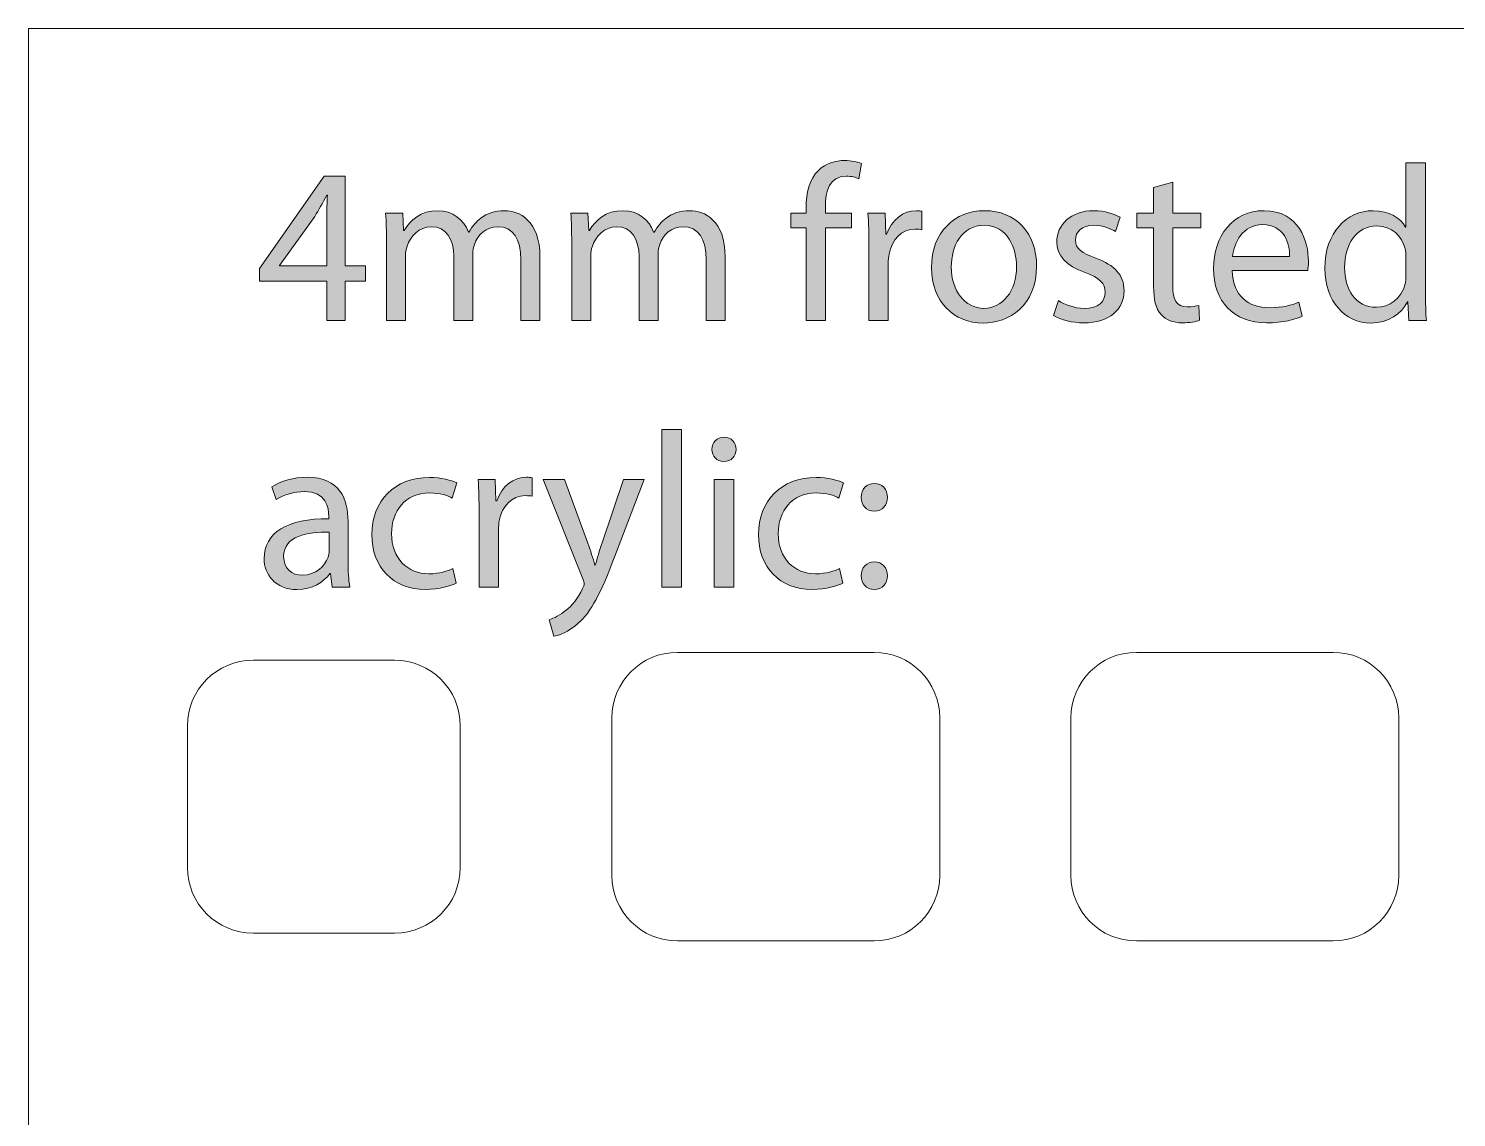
# Model space of a CAD drawing. Header units: inches. Extents: x -23 to 288, y -150 to 216.
# Drawn here: x -19.5 to 34.9, y 174 to 215.5 of the extents above; entities that cross this region are included whole.
import ezdxf

# ---------------------------------------------------------------- set-up
doc = ezdxf.new("R2010")
doc.units = ezdxf.units.IN
doc.header["$MEASUREMENT"] = 0

# ---------------------------------------------------------------- blocks, each defined once
blk = doc.blocks.new('block 684')
at = {"true_color": 0xffffff}
h = blk.add_hatch(color=7, dxfattribs=at)
h.dxf.hatch_style = 2
edge = h.paths.add_edge_path()
edge.add_spline(control_points=[(10.155, 204.414), (10.155, 204.414), (10.155, 207.945), (10.155, 207.945), (10.155, 207.945), (9.579, 207.945), (9.579, 207.945), (9.579, 207.945), (9.579, 208.512), (9.579, 208.512), (9.579, 208.512), (10.155, 208.512), (10.155, 208.512), (10.155, 208.512), (10.155, 208.707), (10.155, 208.707), (10.155, 209.282), (10.282, 209.808), (10.629, 210.138), (10.909, 210.409), (11.281, 210.519), (11.629, 210.519), (11.891, 210.519), (12.12, 210.46), (12.264, 210.4), (12.264, 210.4), (12.162, 209.824), (12.162, 209.824), (12.052, 209.875), (11.9, 209.918), (11.688, 209.918), (11.053, 209.918), (10.892, 209.359), (10.892, 208.732), (10.892, 208.732), (10.892, 208.512), (10.892, 208.512), (10.892, 208.512), (11.883, 208.512), (11.883, 208.512), (11.883, 208.512), (11.883, 207.945), (11.883, 207.945), (11.883, 207.945), (10.892, 207.945), (10.892, 207.945), (10.892, 207.945), (10.892, 204.414), (10.892, 204.414), (10.892, 204.414), (10.155, 204.414), (10.155, 204.414)], knot_values=[0, 0, 0, 0, 1, 1, 1, 2, 2, 2, 3, 3, 3, 4, 4, 4, 5, 5, 5, 6, 6, 6, 7, 7, 7, 8, 8, 8, 9, 9, 9, 10, 10, 10, 11, 11, 11, 12, 12, 12, 13, 13, 13, 14, 14, 14, 15, 15, 15, 16, 16, 16, 17, 17, 17, 17], degree=3, periodic=1)
h = blk.add_hatch(color=7, dxfattribs=at)
h.dxf.hatch_style = 2
edge = h.paths.add_edge_path()
edge.add_spline(control_points=[(33.769, 210.426), (33.769, 210.426), (33.769, 205.472), (33.769, 205.472), (33.769, 205.108), (33.777, 204.693), (33.803, 204.414), (33.803, 204.414), (33.134, 204.414), (33.134, 204.414), (33.134, 204.414), (33.1, 205.125), (33.1, 205.125), (33.1, 205.125), (33.083, 205.125), (33.083, 205.125), (32.854, 204.668), (32.355, 204.321), (31.686, 204.321), (30.695, 204.321), (29.933, 205.159), (29.933, 206.404), (29.925, 207.767), (30.771, 208.605), (31.77, 208.605), (32.397, 208.605), (32.82, 208.309), (33.007, 207.979), (33.007, 207.979), (33.024, 207.979), (33.024, 207.979), (33.024, 207.979), (33.024, 210.426), (33.024, 210.426), (33.024, 210.426), (33.769, 210.426), (33.769, 210.426)], knot_values=[0, 0, 0, 0, 1, 1, 1, 2, 2, 2, 3, 3, 3, 4, 4, 4, 5, 5, 5, 6, 6, 6, 7, 7, 7, 8, 8, 8, 9, 9, 9, 10, 10, 10, 11, 11, 11, 12, 12, 12, 12], degree=3, periodic=1)
edge = h.paths.add_edge_path()
edge.add_spline(control_points=[(33.024, 206.844), (33.024, 206.937), (33.015, 207.064), (32.99, 207.157), (32.88, 207.631), (32.473, 208.021), (31.914, 208.021), (31.144, 208.021), (30.687, 207.343), (30.687, 206.437), (30.687, 205.608), (31.093, 204.922), (31.897, 204.922), (32.397, 204.922), (32.854, 205.252), (32.99, 205.811), (33.015, 205.912), (33.024, 206.014), (33.024, 206.133), (33.024, 206.133), (33.024, 206.844), (33.024, 206.844)], knot_values=[0, 0, 0, 0, 1, 1, 1, 2, 2, 2, 3, 3, 3, 4, 4, 4, 5, 5, 5, 6, 6, 6, 7, 7, 7, 7], degree=3, periodic=1)
h = blk.add_hatch(color=7, dxfattribs=at)
h.dxf.hatch_style = 2
h.paths.add_polyline_path([(-8.115, 204.414), (-8.115, 205.912), (-10.673, 205.912), (-10.673, 206.404), (-8.217, 209.918), (-7.413, 209.918), (-7.413, 206.497), (-6.642, 206.497), (-6.642, 205.912), (-7.413, 205.912), (-7.413, 204.414)])
edge = h.paths.add_edge_path()
edge.add_spline(control_points=[(-8.115, 206.497), (-8.115, 206.497), (-8.115, 208.334), (-8.115, 208.334), (-8.115, 208.622), (-8.107, 208.91), (-8.09, 209.198), (-8.09, 209.198), (-8.115, 209.198), (-8.115, 209.198), (-8.285, 208.876), (-8.42, 208.639), (-8.573, 208.385), (-8.573, 208.385), (-9.919, 206.514), (-9.919, 206.514), (-9.919, 206.514), (-9.919, 206.497), (-9.919, 206.497), (-9.919, 206.497), (-8.115, 206.497), (-8.115, 206.497)], knot_values=[0, 0, 0, 0, 1, 1, 1, 2, 2, 2, 3, 3, 3, 4, 4, 4, 5, 5, 5, 6, 6, 6, 7, 7, 7, 7], degree=3, periodic=1)
h = blk.add_hatch(color=7, dxfattribs=at)
h.dxf.hatch_style = 2
edge = h.paths.add_edge_path()
edge.add_spline(control_points=[(24.134, 209.689), (24.134, 209.689), (24.134, 208.512), (24.134, 208.512), (24.134, 208.512), (25.201, 208.512), (25.201, 208.512), (25.201, 208.512), (25.201, 207.945), (25.201, 207.945), (25.201, 207.945), (24.134, 207.945), (24.134, 207.945), (24.134, 207.945), (24.134, 205.735), (24.134, 205.735), (24.134, 205.227), (24.278, 204.939), (24.692, 204.939), (24.887, 204.939), (25.031, 204.964), (25.124, 204.99), (25.124, 204.99), (25.158, 204.431), (25.158, 204.431), (25.014, 204.371), (24.786, 204.329), (24.498, 204.329), (24.15, 204.329), (23.871, 204.439), (23.693, 204.642), (23.482, 204.862), (23.405, 205.227), (23.405, 205.709), (23.405, 205.709), (23.405, 207.945), (23.405, 207.945), (23.405, 207.945), (22.77, 207.945), (22.77, 207.945), (22.77, 207.945), (22.77, 208.512), (22.77, 208.512), (22.77, 208.512), (23.405, 208.512), (23.405, 208.512), (23.405, 208.512), (23.405, 209.494), (23.405, 209.494), (23.405, 209.494), (24.134, 209.689), (24.134, 209.689)], knot_values=[0, 0, 0, 0, 1, 1, 1, 2, 2, 2, 3, 3, 3, 4, 4, 4, 5, 5, 5, 6, 6, 6, 7, 7, 7, 8, 8, 8, 9, 9, 9, 10, 10, 10, 11, 11, 11, 12, 12, 12, 13, 13, 13, 14, 14, 14, 15, 15, 15, 16, 16, 16, 17, 17, 17, 17], degree=3, periodic=1)
h = blk.add_hatch(color=7, dxfattribs=at)
h.dxf.hatch_style = 2
edge = h.paths.add_edge_path()
edge.add_spline(control_points=[(-5.838, 207.403), (-5.838, 207.826), (-5.847, 208.173), (-5.872, 208.512), (-5.872, 208.512), (-5.22, 208.512), (-5.22, 208.512), (-5.22, 208.512), (-5.186, 207.851), (-5.186, 207.851), (-5.186, 207.851), (-5.161, 207.851), (-5.161, 207.851), (-4.932, 208.241), (-4.551, 208.605), (-3.874, 208.605), (-3.315, 208.605), (-2.892, 208.266), (-2.714, 207.784), (-2.714, 207.784), (-2.697, 207.784), (-2.697, 207.784), (-2.57, 208.012), (-2.409, 208.19), (-2.24, 208.317), (-1.994, 208.503), (-1.723, 208.605), (-1.334, 208.605), (-0.792, 208.605), (0.013, 208.249), (0.013, 206.827), (0.013, 206.827), (0.013, 204.414), (0.013, 204.414), (0.013, 204.414), (-0.716, 204.414), (-0.716, 204.414), (-0.716, 204.414), (-0.716, 206.734), (-0.716, 206.734), (-0.716, 207.521), (-1.003, 207.995), (-1.605, 207.995), (-2.028, 207.995), (-2.358, 207.682), (-2.485, 207.318), (-2.519, 207.216), (-2.545, 207.081), (-2.545, 206.946), (-2.545, 206.946), (-2.545, 204.414), (-2.545, 204.414), (-2.545, 204.414), (-3.273, 204.414), (-3.273, 204.414), (-3.273, 204.414), (-3.273, 206.869), (-3.273, 206.869), (-3.273, 207.521), (-3.561, 207.995), (-4.128, 207.995), (-4.594, 207.995), (-4.932, 207.623), (-5.051, 207.25), (-5.093, 207.14), (-5.11, 207.013), (-5.11, 206.886), (-5.11, 206.886), (-5.11, 204.414), (-5.11, 204.414), (-5.11, 204.414), (-5.838, 204.414), (-5.838, 204.414), (-5.838, 204.414), (-5.838, 207.403), (-5.838, 207.403)], knot_values=[0, 0, 0, 0, 1, 1, 1, 2, 2, 2, 3, 3, 3, 4, 4, 4, 5, 5, 5, 6, 6, 6, 7, 7, 7, 8, 8, 8, 9, 9, 9, 10, 10, 10, 11, 11, 11, 12, 12, 12, 13, 13, 13, 14, 14, 14, 15, 15, 15, 16, 16, 16, 17, 17, 17, 18, 18, 18, 19, 19, 19, 20, 20, 20, 21, 21, 21, 22, 22, 22, 23, 23, 23, 24, 24, 24, 25, 25, 25, 25], degree=3, periodic=1)
h = blk.add_hatch(color=7, dxfattribs=at)
h.dxf.hatch_style = 2
edge = h.paths.add_edge_path()
edge.add_spline(control_points=[(1.223, 207.403), (1.223, 207.826), (1.214, 208.173), (1.189, 208.512), (1.189, 208.512), (1.841, 208.512), (1.841, 208.512), (1.841, 208.512), (1.875, 207.851), (1.875, 207.851), (1.875, 207.851), (1.9, 207.851), (1.9, 207.851), (2.129, 208.241), (2.51, 208.605), (3.187, 208.605), (3.746, 208.605), (4.17, 208.266), (4.347, 207.784), (4.347, 207.784), (4.364, 207.784), (4.364, 207.784), (4.491, 208.012), (4.652, 208.19), (4.822, 208.317), (5.067, 208.503), (5.338, 208.605), (5.728, 208.605), (6.27, 208.605), (7.074, 208.249), (7.074, 206.827), (7.074, 206.827), (7.074, 204.414), (7.074, 204.414), (7.074, 204.414), (6.346, 204.414), (6.346, 204.414), (6.346, 204.414), (6.346, 206.734), (6.346, 206.734), (6.346, 207.521), (6.058, 207.995), (5.457, 207.995), (5.033, 207.995), (4.703, 207.682), (4.576, 207.318), (4.542, 207.216), (4.517, 207.081), (4.517, 206.946), (4.517, 206.946), (4.517, 204.414), (4.517, 204.414), (4.517, 204.414), (3.789, 204.414), (3.789, 204.414), (3.789, 204.414), (3.789, 206.869), (3.789, 206.869), (3.789, 207.521), (3.501, 207.995), (2.933, 207.995), (2.468, 207.995), (2.129, 207.623), (2.01, 207.25), (1.968, 207.14), (1.951, 207.013), (1.951, 206.886), (1.951, 206.886), (1.951, 204.414), (1.951, 204.414), (1.951, 204.414), (1.223, 204.414), (1.223, 204.414), (1.223, 204.414), (1.223, 207.403), (1.223, 207.403)], knot_values=[0, 0, 0, 0, 1, 1, 1, 2, 2, 2, 3, 3, 3, 4, 4, 4, 5, 5, 5, 6, 6, 6, 7, 7, 7, 8, 8, 8, 9, 9, 9, 10, 10, 10, 11, 11, 11, 12, 12, 12, 13, 13, 13, 14, 14, 14, 15, 15, 15, 16, 16, 16, 17, 17, 17, 18, 18, 18, 19, 19, 19, 20, 20, 20, 21, 21, 21, 22, 22, 22, 23, 23, 23, 24, 24, 24, 25, 25, 25, 25], degree=3, periodic=1)
h = blk.add_hatch(color=7, dxfattribs=at)
h.dxf.hatch_style = 2
edge = h.paths.add_edge_path()
edge.add_spline(control_points=[(12.551, 207.233), (12.551, 207.716), (12.543, 208.131), (12.517, 208.512), (12.517, 208.512), (13.169, 208.512), (13.169, 208.512), (13.169, 208.512), (13.195, 207.708), (13.195, 207.708), (13.195, 207.708), (13.229, 207.708), (13.229, 207.708), (13.415, 208.258), (13.864, 208.605), (14.363, 208.605), (14.448, 208.605), (14.507, 208.597), (14.575, 208.58), (14.575, 208.58), (14.575, 207.877), (14.575, 207.877), (14.499, 207.894), (14.423, 207.902), (14.321, 207.902), (13.796, 207.902), (13.423, 207.504), (13.322, 206.946), (13.305, 206.844), (13.288, 206.725), (13.288, 206.598), (13.288, 206.598), (13.288, 204.414), (13.288, 204.414), (13.288, 204.414), (12.551, 204.414), (12.551, 204.414), (12.551, 204.414), (12.551, 207.233), (12.551, 207.233)], knot_values=[0, 0, 0, 0, 1, 1, 1, 2, 2, 2, 3, 3, 3, 4, 4, 4, 5, 5, 5, 6, 6, 6, 7, 7, 7, 8, 8, 8, 9, 9, 9, 10, 10, 10, 11, 11, 11, 12, 12, 12, 13, 13, 13, 13], degree=3, periodic=1)
h = blk.add_hatch(color=7, dxfattribs=at)
h.dxf.hatch_style = 2
edge = h.paths.add_edge_path()
edge.add_spline(control_points=[(18.944, 206.497), (18.944, 204.981), (17.894, 204.321), (16.903, 204.321), (15.794, 204.321), (14.939, 205.133), (14.939, 206.429), (14.939, 207.801), (15.836, 208.605), (16.971, 208.605), (18.148, 208.605), (18.944, 207.75), (18.944, 206.497)], knot_values=[0, 0, 0, 0, 1, 1, 1, 2, 2, 2, 3, 3, 3, 4, 4, 4, 4], degree=3, periodic=1)
edge = h.paths.add_edge_path()
edge.add_spline(control_points=[(15.692, 206.454), (15.692, 205.557), (16.209, 204.879), (16.937, 204.879), (17.648, 204.879), (18.182, 205.548), (18.182, 206.471), (18.182, 207.166), (17.835, 208.046), (16.954, 208.046), (16.073, 208.046), (15.692, 207.233), (15.692, 206.454)], knot_values=[0, 0, 0, 0, 1, 1, 1, 2, 2, 2, 3, 3, 3, 4, 4, 4, 4], degree=3, periodic=1)
h = blk.add_hatch(color=7, dxfattribs=at)
h.dxf.hatch_style = 2
edge = h.paths.add_edge_path()
edge.add_spline(control_points=[(19.782, 205.176), (20.002, 205.032), (20.391, 204.879), (20.764, 204.879), (21.306, 204.879), (21.56, 205.15), (21.56, 205.489), (21.56, 205.845), (21.348, 206.039), (20.798, 206.243), (20.061, 206.505), (19.714, 206.912), (19.714, 207.403), (19.714, 208.063), (20.247, 208.605), (21.128, 208.605), (21.543, 208.605), (21.907, 208.486), (22.136, 208.351), (22.136, 208.351), (21.949, 207.809), (21.949, 207.809), (21.789, 207.911), (21.492, 208.046), (21.111, 208.046), (20.671, 208.046), (20.425, 207.792), (20.425, 207.487), (20.425, 207.149), (20.671, 206.996), (21.204, 206.793), (21.915, 206.522), (22.28, 206.166), (22.28, 205.557), (22.28, 204.837), (21.721, 204.329), (20.747, 204.329), (20.298, 204.329), (19.883, 204.439), (19.595, 204.609), (19.595, 204.609), (19.782, 205.176), (19.782, 205.176)], knot_values=[0, 0, 0, 0, 1, 1, 1, 2, 2, 2, 3, 3, 3, 4, 4, 4, 5, 5, 5, 6, 6, 6, 7, 7, 7, 8, 8, 8, 9, 9, 9, 10, 10, 10, 11, 11, 11, 12, 12, 12, 13, 13, 13, 14, 14, 14, 14], degree=3, periodic=1)
h = blk.add_hatch(color=7, dxfattribs=at)
h.dxf.hatch_style = 2
edge = h.paths.add_edge_path()
edge.add_spline(control_points=[(26.403, 206.327), (26.419, 205.32), (27.063, 204.905), (27.808, 204.905), (28.342, 204.905), (28.663, 204.998), (28.943, 205.117), (28.943, 205.117), (29.07, 204.583), (29.07, 204.583), (28.807, 204.465), (28.358, 204.329), (27.706, 204.329), (26.445, 204.329), (25.691, 205.159), (25.691, 206.395), (25.691, 207.631), (26.419, 208.605), (27.613, 208.605), (28.951, 208.605), (29.307, 207.428), (29.307, 206.675), (29.307, 206.522), (29.29, 206.404), (29.281, 206.327), (29.281, 206.327), (26.403, 206.327), (26.403, 206.327)], knot_values=[0, 0, 0, 0, 1, 1, 1, 2, 2, 2, 3, 3, 3, 4, 4, 4, 5, 5, 5, 6, 6, 6, 7, 7, 7, 8, 8, 8, 9, 9, 9, 9], degree=3, periodic=1)
edge = h.paths.add_edge_path()
edge.add_spline(control_points=[(28.587, 206.861), (28.596, 207.335), (28.392, 208.072), (27.554, 208.072), (26.8, 208.072), (26.47, 207.377), (26.411, 206.861), (26.411, 206.861), (28.587, 206.861), (28.587, 206.861)], knot_values=[0, 0, 0, 0, 1, 1, 1, 2, 2, 2, 3, 3, 3, 3], degree=3, periodic=1)
h = blk.add_hatch(color=7, dxfattribs=at)
h.dxf.hatch_style = 2
h.paths.add_polyline_path([(4.66, 200.266), (5.405, 200.266), (5.405, 194.254), (4.66, 194.254)])
h = blk.add_hatch(color=7, dxfattribs=at)
h.dxf.hatch_style = 2
edge = h.paths.add_edge_path()
edge.add_spline(control_points=[(7.488, 199.504), (7.497, 199.25), (7.31, 199.046), (7.014, 199.046), (6.752, 199.046), (6.565, 199.25), (6.565, 199.504), (6.565, 199.766), (6.76, 199.969), (7.031, 199.969), (7.31, 199.969), (7.488, 199.766), (7.488, 199.504)], knot_values=[0, 0, 0, 0, 1, 1, 1, 2, 2, 2, 3, 3, 3, 4, 4, 4, 4], degree=3, periodic=1)
h.paths.add_polyline_path([(6.658, 194.254), (6.658, 198.352), (7.404, 198.352), (7.404, 194.254)])
h = blk.add_hatch(color=7, dxfattribs=at)
h.dxf.hatch_style = 2
edge = h.paths.add_edge_path()
edge.add_spline(control_points=[(-7.912, 194.254), (-7.912, 194.254), (-7.972, 194.77), (-7.972, 194.77), (-7.972, 194.77), (-7.997, 194.77), (-7.997, 194.77), (-8.226, 194.449), (-8.666, 194.161), (-9.25, 194.161), (-10.08, 194.161), (-10.503, 194.745), (-10.503, 195.338), (-10.503, 196.328), (-9.623, 196.87), (-8.039, 196.862), (-8.039, 196.862), (-8.039, 196.946), (-8.039, 196.946), (-8.039, 197.285), (-8.132, 197.895), (-8.971, 197.895), (-9.352, 197.895), (-9.75, 197.776), (-10.038, 197.59), (-10.038, 197.59), (-10.207, 198.081), (-10.207, 198.081), (-9.868, 198.301), (-9.377, 198.445), (-8.861, 198.445), (-7.607, 198.445), (-7.303, 197.59), (-7.303, 196.769), (-7.303, 196.769), (-7.303, 195.236), (-7.303, 195.236), (-7.303, 194.88), (-7.286, 194.533), (-7.235, 194.254), (-7.235, 194.254), (-7.912, 194.254), (-7.912, 194.254)], knot_values=[0, 0, 0, 0, 1, 1, 1, 2, 2, 2, 3, 3, 3, 4, 4, 4, 5, 5, 5, 6, 6, 6, 7, 7, 7, 8, 8, 8, 9, 9, 9, 10, 10, 10, 11, 11, 11, 12, 12, 12, 13, 13, 13, 14, 14, 14, 14], degree=3, periodic=1)
edge = h.paths.add_edge_path()
edge.add_spline(control_points=[(-8.022, 196.345), (-8.835, 196.362), (-9.758, 196.218), (-9.758, 195.422), (-9.758, 194.94), (-9.436, 194.711), (-9.055, 194.711), (-8.522, 194.711), (-8.183, 195.05), (-8.065, 195.397), (-8.039, 195.473), (-8.022, 195.558), (-8.022, 195.634), (-8.022, 195.634), (-8.022, 196.345), (-8.022, 196.345)], knot_values=[0, 0, 0, 0, 1, 1, 1, 2, 2, 2, 3, 3, 3, 4, 4, 4, 5, 5, 5, 5], degree=3, periodic=1)
h = blk.add_hatch(color=7, dxfattribs=at)
h.dxf.hatch_style = 2
edge = h.paths.add_edge_path()
edge.add_spline(control_points=[(-3.179, 194.406), (-3.374, 194.305), (-3.806, 194.169), (-4.356, 194.169), (-5.593, 194.169), (-6.397, 195.007), (-6.397, 196.261), (-6.397, 197.522), (-5.533, 198.437), (-4.195, 198.437), (-3.755, 198.437), (-3.366, 198.327), (-3.162, 198.225), (-3.162, 198.225), (-3.332, 197.649), (-3.332, 197.649), (-3.51, 197.751), (-3.789, 197.844), (-4.195, 197.844), (-5.135, 197.844), (-5.643, 197.15), (-5.643, 196.294), (-5.643, 195.346), (-5.034, 194.762), (-4.221, 194.762), (-3.798, 194.762), (-3.518, 194.872), (-3.306, 194.965), (-3.306, 194.965), (-3.179, 194.406), (-3.179, 194.406)], knot_values=[0, 0, 0, 0, 1, 1, 1, 2, 2, 2, 3, 3, 3, 4, 4, 4, 5, 5, 5, 6, 6, 6, 7, 7, 7, 8, 8, 8, 9, 9, 9, 10, 10, 10, 10], degree=3, periodic=1)
h = blk.add_hatch(color=7, dxfattribs=at)
h.dxf.hatch_style = 2
edge = h.paths.add_edge_path()
edge.add_spline(control_points=[(-2.308, 197.073), (-2.308, 197.556), (-2.316, 197.971), (-2.341, 198.352), (-2.341, 198.352), (-1.689, 198.352), (-1.689, 198.352), (-1.689, 198.352), (-1.664, 197.548), (-1.664, 197.548), (-1.664, 197.548), (-1.63, 197.548), (-1.63, 197.548), (-1.444, 198.098), (-0.995, 198.445), (-0.496, 198.445), (-0.411, 198.445), (-0.352, 198.437), (-0.284, 198.42), (-0.284, 198.42), (-0.284, 197.717), (-0.284, 197.717), (-0.36, 197.734), (-0.436, 197.742), (-0.538, 197.742), (-1.063, 197.742), (-1.436, 197.344), (-1.537, 196.786), (-1.554, 196.684), (-1.571, 196.565), (-1.571, 196.438), (-1.571, 196.438), (-1.571, 194.254), (-1.571, 194.254), (-1.571, 194.254), (-2.308, 194.254), (-2.308, 194.254), (-2.308, 194.254), (-2.308, 197.073), (-2.308, 197.073)], knot_values=[0, 0, 0, 0, 1, 1, 1, 2, 2, 2, 3, 3, 3, 4, 4, 4, 5, 5, 5, 6, 6, 6, 7, 7, 7, 8, 8, 8, 9, 9, 9, 10, 10, 10, 11, 11, 11, 12, 12, 12, 13, 13, 13, 13], degree=3, periodic=1)
h = blk.add_hatch(color=7, dxfattribs=at)
h.dxf.hatch_style = 2
edge = h.paths.add_edge_path()
edge.add_spline(control_points=[(0.943, 198.352), (0.943, 198.352), (1.841, 195.93), (1.841, 195.93), (1.934, 195.659), (2.036, 195.338), (2.104, 195.092), (2.104, 195.092), (2.12, 195.092), (2.12, 195.092), (2.197, 195.338), (2.281, 195.651), (2.383, 195.947), (2.383, 195.947), (3.196, 198.352), (3.196, 198.352), (3.196, 198.352), (3.983, 198.352), (3.983, 198.352), (3.983, 198.352), (2.866, 195.431), (2.866, 195.431), (2.332, 194.025), (1.968, 193.305), (1.46, 192.865), (1.096, 192.543), (0.732, 192.416), (0.546, 192.382), (0.546, 192.382), (0.359, 193.009), (0.359, 193.009), (0.546, 193.068), (0.791, 193.187), (1.011, 193.373), (1.214, 193.534), (1.468, 193.822), (1.638, 194.203), (1.672, 194.279), (1.697, 194.339), (1.697, 194.381), (1.697, 194.423), (1.68, 194.482), (1.646, 194.576), (1.646, 194.576), (0.131, 198.352), (0.131, 198.352), (0.131, 198.352), (0.943, 198.352), (0.943, 198.352)], knot_values=[0, 0, 0, 0, 1, 1, 1, 2, 2, 2, 3, 3, 3, 4, 4, 4, 5, 5, 5, 6, 6, 6, 7, 7, 7, 8, 8, 8, 9, 9, 9, 10, 10, 10, 11, 11, 11, 12, 12, 12, 13, 13, 13, 14, 14, 14, 15, 15, 15, 16, 16, 16, 16], degree=3, periodic=1)
h = blk.add_hatch(color=7, dxfattribs=at)
h.dxf.hatch_style = 2
edge = h.paths.add_edge_path()
edge.add_spline(control_points=[(11.561, 194.406), (11.366, 194.305), (10.934, 194.169), (10.384, 194.169), (9.148, 194.169), (8.343, 195.007), (8.343, 196.261), (8.343, 197.522), (9.207, 198.437), (10.545, 198.437), (10.985, 198.437), (11.375, 198.327), (11.578, 198.225), (11.578, 198.225), (11.408, 197.649), (11.408, 197.649), (11.231, 197.751), (10.951, 197.844), (10.545, 197.844), (9.605, 197.844), (9.097, 197.15), (9.097, 196.294), (9.097, 195.346), (9.707, 194.762), (10.519, 194.762), (10.943, 194.762), (11.222, 194.872), (11.434, 194.965), (11.434, 194.965), (11.561, 194.406), (11.561, 194.406)], knot_values=[0, 0, 0, 0, 1, 1, 1, 2, 2, 2, 3, 3, 3, 4, 4, 4, 5, 5, 5, 6, 6, 6, 7, 7, 7, 8, 8, 8, 9, 9, 9, 10, 10, 10, 10], degree=3, periodic=1)
h = blk.add_hatch(color=7, dxfattribs=at)
h.dxf.hatch_style = 2
edge = h.paths.add_edge_path()
edge.add_spline(control_points=[(12.255, 197.675), (12.255, 197.988), (12.467, 198.208), (12.763, 198.208), (13.059, 198.208), (13.254, 197.988), (13.263, 197.675), (13.263, 197.378), (13.068, 197.15), (12.754, 197.15), (12.458, 197.15), (12.255, 197.378), (12.255, 197.675)], knot_values=[0, 0, 0, 0, 1, 1, 1, 2, 2, 2, 3, 3, 3, 4, 4, 4, 4], degree=3, periodic=1)
edge = h.paths.add_edge_path()
edge.add_spline(control_points=[(12.255, 194.686), (12.255, 194.999), (12.467, 195.219), (12.763, 195.219), (13.059, 195.219), (13.254, 194.999), (13.263, 194.686), (13.263, 194.389), (13.068, 194.161), (12.754, 194.161), (12.458, 194.161), (12.255, 194.389), (12.255, 194.686)], knot_values=[0, 0, 0, 0, 1, 1, 1, 2, 2, 2, 3, 3, 3, 4, 4, 4, 4], degree=3, periodic=1)
at = {"lineweight": 0}
for points in [[(-8.115, 204.414), (-8.115, 205.912), (-10.673, 205.912), (-10.673, 206.404), (-8.217, 209.918), (-7.413, 209.918), (-7.413, 206.497), (-6.642, 206.497), (-6.642, 205.912), (-7.413, 205.912), (-7.413, 204.414), (-8.115, 204.414)], [(4.66, 200.266), (5.405, 200.266), (5.405, 194.254), (4.66, 194.254), (4.66, 200.266)], [(6.658, 194.254), (6.658, 198.352), (7.404, 198.352), (7.404, 194.254), (6.658, 194.254)]]:
    blk.add_lwpolyline(points, dxfattribs=at)
for points, knots in [([(10.155, 204.414), (10.155, 204.414), (10.155, 207.945), (10.155, 207.945), (10.155, 207.945), (9.579, 207.945), (9.579, 207.945), (9.579, 207.945), (9.579, 208.512), (9.579, 208.512), (9.579, 208.512), (10.155, 208.512), (10.155, 208.512), (10.155, 208.512), (10.155, 208.707), (10.155, 208.707), (10.155, 209.282), (10.282, 209.808), (10.629, 210.138), (10.909, 210.409), (11.281, 210.519), (11.629, 210.519), (11.891, 210.519), (12.12, 210.46), (12.264, 210.4), (12.264, 210.4), (12.162, 209.824), (12.162, 209.824), (12.052, 209.875), (11.9, 209.918), (11.688, 209.918), (11.053, 209.918), (10.892, 209.359), (10.892, 208.732), (10.892, 208.732), (10.892, 208.512), (10.892, 208.512), (10.892, 208.512), (11.883, 208.512), (11.883, 208.512), (11.883, 208.512), (11.883, 207.945), (11.883, 207.945), (11.883, 207.945), (10.892, 207.945), (10.892, 207.945), (10.892, 207.945), (10.892, 204.414), (10.892, 204.414), (10.892, 204.414), (10.155, 204.414), (10.155, 204.414)], [0, 0, 0, 0, 1, 1, 1, 2, 2, 2, 3, 3, 3, 4, 4, 4, 5, 5, 5, 6, 6, 6, 7, 7, 7, 8, 8, 8, 9, 9, 9, 10, 10, 10, 11, 11, 11, 12, 12, 12, 13, 13, 13, 14, 14, 14, 15, 15, 15, 16, 16, 16, 17, 17, 17, 17]), ([(33.769, 210.426), (33.769, 210.426), (33.769, 205.472), (33.769, 205.472), (33.769, 205.108), (33.777, 204.693), (33.803, 204.414), (33.803, 204.414), (33.134, 204.414), (33.134, 204.414), (33.134, 204.414), (33.1, 205.125), (33.1, 205.125), (33.1, 205.125), (33.083, 205.125), (33.083, 205.125), (32.854, 204.668), (32.355, 204.321), (31.686, 204.321), (30.695, 204.321), (29.933, 205.159), (29.933, 206.404), (29.925, 207.767), (30.771, 208.605), (31.77, 208.605), (32.397, 208.605), (32.82, 208.309), (33.007, 207.979), (33.007, 207.979), (33.024, 207.979), (33.024, 207.979), (33.024, 207.979), (33.024, 210.426), (33.024, 210.426), (33.024, 210.426), (33.769, 210.426), (33.769, 210.426)], [0, 0, 0, 0, 1, 1, 1, 2, 2, 2, 3, 3, 3, 4, 4, 4, 5, 5, 5, 6, 6, 6, 7, 7, 7, 8, 8, 8, 9, 9, 9, 10, 10, 10, 11, 11, 11, 12, 12, 12, 12]), ([(24.134, 209.689), (24.134, 209.689), (24.134, 208.512), (24.134, 208.512), (24.134, 208.512), (25.201, 208.512), (25.201, 208.512), (25.201, 208.512), (25.201, 207.945), (25.201, 207.945), (25.201, 207.945), (24.134, 207.945), (24.134, 207.945), (24.134, 207.945), (24.134, 205.735), (24.134, 205.735), (24.134, 205.227), (24.278, 204.939), (24.692, 204.939), (24.887, 204.939), (25.031, 204.964), (25.124, 204.99), (25.124, 204.99), (25.158, 204.431), (25.158, 204.431), (25.014, 204.371), (24.786, 204.329), (24.498, 204.329), (24.15, 204.329), (23.871, 204.439), (23.693, 204.642), (23.482, 204.862), (23.405, 205.227), (23.405, 205.709), (23.405, 205.709), (23.405, 207.945), (23.405, 207.945), (23.405, 207.945), (22.77, 207.945), (22.77, 207.945), (22.77, 207.945), (22.77, 208.512), (22.77, 208.512), (22.77, 208.512), (23.405, 208.512), (23.405, 208.512), (23.405, 208.512), (23.405, 209.494), (23.405, 209.494), (23.405, 209.494), (24.134, 209.689), (24.134, 209.689)], [0, 0, 0, 0, 1, 1, 1, 2, 2, 2, 3, 3, 3, 4, 4, 4, 5, 5, 5, 6, 6, 6, 7, 7, 7, 8, 8, 8, 9, 9, 9, 10, 10, 10, 11, 11, 11, 12, 12, 12, 13, 13, 13, 14, 14, 14, 15, 15, 15, 16, 16, 16, 17, 17, 17, 17]), ([(-8.115, 206.497), (-8.115, 206.497), (-8.115, 208.334), (-8.115, 208.334), (-8.115, 208.622), (-8.107, 208.91), (-8.09, 209.198), (-8.09, 209.198), (-8.115, 209.198), (-8.115, 209.198), (-8.285, 208.876), (-8.42, 208.639), (-8.573, 208.385), (-8.573, 208.385), (-9.919, 206.514), (-9.919, 206.514), (-9.919, 206.514), (-9.919, 206.497), (-9.919, 206.497), (-9.919, 206.497), (-8.115, 206.497), (-8.115, 206.497)], [0, 0, 0, 0, 1, 1, 1, 2, 2, 2, 3, 3, 3, 4, 4, 4, 5, 5, 5, 6, 6, 6, 7, 7, 7, 7]), ([(-5.838, 207.403), (-5.838, 207.826), (-5.847, 208.173), (-5.872, 208.512), (-5.872, 208.512), (-5.22, 208.512), (-5.22, 208.512), (-5.22, 208.512), (-5.186, 207.851), (-5.186, 207.851), (-5.186, 207.851), (-5.161, 207.851), (-5.161, 207.851), (-4.932, 208.241), (-4.551, 208.605), (-3.874, 208.605), (-3.315, 208.605), (-2.892, 208.266), (-2.714, 207.784), (-2.714, 207.784), (-2.697, 207.784), (-2.697, 207.784), (-2.57, 208.012), (-2.409, 208.19), (-2.24, 208.317), (-1.994, 208.503), (-1.723, 208.605), (-1.334, 208.605), (-0.792, 208.605), (0.013, 208.249), (0.013, 206.827), (0.013, 206.827), (0.013, 204.414), (0.013, 204.414), (0.013, 204.414), (-0.716, 204.414), (-0.716, 204.414), (-0.716, 204.414), (-0.716, 206.734), (-0.716, 206.734), (-0.716, 207.521), (-1.003, 207.995), (-1.605, 207.995), (-2.028, 207.995), (-2.358, 207.682), (-2.485, 207.318), (-2.519, 207.216), (-2.545, 207.081), (-2.545, 206.946), (-2.545, 206.946), (-2.545, 204.414), (-2.545, 204.414), (-2.545, 204.414), (-3.273, 204.414), (-3.273, 204.414), (-3.273, 204.414), (-3.273, 206.869), (-3.273, 206.869), (-3.273, 207.521), (-3.561, 207.995), (-4.128, 207.995), (-4.594, 207.995), (-4.932, 207.623), (-5.051, 207.25), (-5.093, 207.14), (-5.11, 207.013), (-5.11, 206.886), (-5.11, 206.886), (-5.11, 204.414), (-5.11, 204.414), (-5.11, 204.414), (-5.838, 204.414), (-5.838, 204.414), (-5.838, 204.414), (-5.838, 207.403), (-5.838, 207.403)], [0, 0, 0, 0, 1, 1, 1, 2, 2, 2, 3, 3, 3, 4, 4, 4, 5, 5, 5, 6, 6, 6, 7, 7, 7, 8, 8, 8, 9, 9, 9, 10, 10, 10, 11, 11, 11, 12, 12, 12, 13, 13, 13, 14, 14, 14, 15, 15, 15, 16, 16, 16, 17, 17, 17, 18, 18, 18, 19, 19, 19, 20, 20, 20, 21, 21, 21, 22, 22, 22, 23, 23, 23, 24, 24, 24, 25, 25, 25, 25]), ([(1.223, 207.403), (1.223, 207.826), (1.214, 208.173), (1.189, 208.512), (1.189, 208.512), (1.841, 208.512), (1.841, 208.512), (1.841, 208.512), (1.875, 207.851), (1.875, 207.851), (1.875, 207.851), (1.9, 207.851), (1.9, 207.851), (2.129, 208.241), (2.51, 208.605), (3.187, 208.605), (3.746, 208.605), (4.17, 208.266), (4.347, 207.784), (4.347, 207.784), (4.364, 207.784), (4.364, 207.784), (4.491, 208.012), (4.652, 208.19), (4.822, 208.317), (5.067, 208.503), (5.338, 208.605), (5.728, 208.605), (6.27, 208.605), (7.074, 208.249), (7.074, 206.827), (7.074, 206.827), (7.074, 204.414), (7.074, 204.414), (7.074, 204.414), (6.346, 204.414), (6.346, 204.414), (6.346, 204.414), (6.346, 206.734), (6.346, 206.734), (6.346, 207.521), (6.058, 207.995), (5.457, 207.995), (5.033, 207.995), (4.703, 207.682), (4.576, 207.318), (4.542, 207.216), (4.517, 207.081), (4.517, 206.946), (4.517, 206.946), (4.517, 204.414), (4.517, 204.414), (4.517, 204.414), (3.789, 204.414), (3.789, 204.414), (3.789, 204.414), (3.789, 206.869), (3.789, 206.869), (3.789, 207.521), (3.501, 207.995), (2.933, 207.995), (2.468, 207.995), (2.129, 207.623), (2.01, 207.25), (1.968, 207.14), (1.951, 207.013), (1.951, 206.886), (1.951, 206.886), (1.951, 204.414), (1.951, 204.414), (1.951, 204.414), (1.223, 204.414), (1.223, 204.414), (1.223, 204.414), (1.223, 207.403), (1.223, 207.403)], [0, 0, 0, 0, 1, 1, 1, 2, 2, 2, 3, 3, 3, 4, 4, 4, 5, 5, 5, 6, 6, 6, 7, 7, 7, 8, 8, 8, 9, 9, 9, 10, 10, 10, 11, 11, 11, 12, 12, 12, 13, 13, 13, 14, 14, 14, 15, 15, 15, 16, 16, 16, 17, 17, 17, 18, 18, 18, 19, 19, 19, 20, 20, 20, 21, 21, 21, 22, 22, 22, 23, 23, 23, 24, 24, 24, 25, 25, 25, 25]), ([(12.551, 207.233), (12.551, 207.716), (12.543, 208.131), (12.517, 208.512), (12.517, 208.512), (13.169, 208.512), (13.169, 208.512), (13.169, 208.512), (13.195, 207.708), (13.195, 207.708), (13.195, 207.708), (13.229, 207.708), (13.229, 207.708), (13.415, 208.258), (13.864, 208.605), (14.363, 208.605), (14.448, 208.605), (14.507, 208.597), (14.575, 208.58), (14.575, 208.58), (14.575, 207.877), (14.575, 207.877), (14.499, 207.894), (14.423, 207.902), (14.321, 207.902), (13.796, 207.902), (13.423, 207.504), (13.322, 206.946), (13.305, 206.844), (13.288, 206.725), (13.288, 206.598), (13.288, 206.598), (13.288, 204.414), (13.288, 204.414), (13.288, 204.414), (12.551, 204.414), (12.551, 204.414), (12.551, 204.414), (12.551, 207.233), (12.551, 207.233)], [0, 0, 0, 0, 1, 1, 1, 2, 2, 2, 3, 3, 3, 4, 4, 4, 5, 5, 5, 6, 6, 6, 7, 7, 7, 8, 8, 8, 9, 9, 9, 10, 10, 10, 11, 11, 11, 12, 12, 12, 13, 13, 13, 13]), ([(18.944, 206.497), (18.944, 204.981), (17.894, 204.321), (16.903, 204.321), (15.794, 204.321), (14.939, 205.133), (14.939, 206.429), (14.939, 207.801), (15.836, 208.605), (16.971, 208.605), (18.148, 208.605), (18.944, 207.75), (18.944, 206.497)], [0, 0, 0, 0, 1, 1, 1, 2, 2, 2, 3, 3, 3, 4, 4, 4, 4]), ([(19.782, 205.176), (20.002, 205.032), (20.391, 204.879), (20.764, 204.879), (21.306, 204.879), (21.56, 205.15), (21.56, 205.489), (21.56, 205.845), (21.348, 206.039), (20.798, 206.243), (20.061, 206.505), (19.714, 206.912), (19.714, 207.403), (19.714, 208.063), (20.247, 208.605), (21.128, 208.605), (21.543, 208.605), (21.907, 208.486), (22.136, 208.351), (22.136, 208.351), (21.949, 207.809), (21.949, 207.809), (21.789, 207.911), (21.492, 208.046), (21.111, 208.046), (20.671, 208.046), (20.425, 207.792), (20.425, 207.487), (20.425, 207.149), (20.671, 206.996), (21.204, 206.793), (21.915, 206.522), (22.28, 206.166), (22.28, 205.557), (22.28, 204.837), (21.721, 204.329), (20.747, 204.329), (20.298, 204.329), (19.883, 204.439), (19.595, 204.609), (19.595, 204.609), (19.782, 205.176), (19.782, 205.176)], [0, 0, 0, 0, 1, 1, 1, 2, 2, 2, 3, 3, 3, 4, 4, 4, 5, 5, 5, 6, 6, 6, 7, 7, 7, 8, 8, 8, 9, 9, 9, 10, 10, 10, 11, 11, 11, 12, 12, 12, 13, 13, 13, 14, 14, 14, 14]), ([(26.403, 206.327), (26.419, 205.32), (27.063, 204.905), (27.808, 204.905), (28.342, 204.905), (28.663, 204.998), (28.943, 205.117), (28.943, 205.117), (29.07, 204.583), (29.07, 204.583), (28.807, 204.465), (28.358, 204.329), (27.706, 204.329), (26.445, 204.329), (25.691, 205.159), (25.691, 206.395), (25.691, 207.631), (26.419, 208.605), (27.613, 208.605), (28.951, 208.605), (29.307, 207.428), (29.307, 206.675), (29.307, 206.522), (29.29, 206.404), (29.281, 206.327), (29.281, 206.327), (26.403, 206.327), (26.403, 206.327)], [0, 0, 0, 0, 1, 1, 1, 2, 2, 2, 3, 3, 3, 4, 4, 4, 5, 5, 5, 6, 6, 6, 7, 7, 7, 8, 8, 8, 9, 9, 9, 9]), ([(15.692, 206.454), (15.692, 205.557), (16.209, 204.879), (16.937, 204.879), (17.648, 204.879), (18.182, 205.548), (18.182, 206.471), (18.182, 207.166), (17.835, 208.046), (16.954, 208.046), (16.073, 208.046), (15.692, 207.233), (15.692, 206.454)], [0, 0, 0, 0, 1, 1, 1, 2, 2, 2, 3, 3, 3, 4, 4, 4, 4]), ([(28.587, 206.861), (28.596, 207.335), (28.392, 208.072), (27.554, 208.072), (26.8, 208.072), (26.47, 207.377), (26.411, 206.861), (26.411, 206.861), (28.587, 206.861), (28.587, 206.861)], [0, 0, 0, 0, 1, 1, 1, 2, 2, 2, 3, 3, 3, 3]), ([(33.024, 206.844), (33.024, 206.937), (33.015, 207.064), (32.99, 207.157), (32.88, 207.631), (32.473, 208.021), (31.914, 208.021), (31.144, 208.021), (30.687, 207.343), (30.687, 206.437), (30.687, 205.608), (31.093, 204.922), (31.897, 204.922), (32.397, 204.922), (32.854, 205.252), (32.99, 205.811), (33.015, 205.912), (33.024, 206.014), (33.024, 206.133), (33.024, 206.133), (33.024, 206.844), (33.024, 206.844)], [0, 0, 0, 0, 1, 1, 1, 2, 2, 2, 3, 3, 3, 4, 4, 4, 5, 5, 5, 6, 6, 6, 7, 7, 7, 7]), ([(7.488, 199.504), (7.497, 199.25), (7.31, 199.046), (7.014, 199.046), (6.752, 199.046), (6.565, 199.25), (6.565, 199.504), (6.565, 199.766), (6.76, 199.969), (7.031, 199.969), (7.31, 199.969), (7.488, 199.766), (7.488, 199.504)], [0, 0, 0, 0, 1, 1, 1, 2, 2, 2, 3, 3, 3, 4, 4, 4, 4]), ([(-7.912, 194.254), (-7.912, 194.254), (-7.972, 194.77), (-7.972, 194.77), (-7.972, 194.77), (-7.997, 194.77), (-7.997, 194.77), (-8.226, 194.449), (-8.666, 194.161), (-9.25, 194.161), (-10.08, 194.161), (-10.503, 194.745), (-10.503, 195.338), (-10.503, 196.328), (-9.623, 196.87), (-8.039, 196.862), (-8.039, 196.862), (-8.039, 196.946), (-8.039, 196.946), (-8.039, 197.285), (-8.132, 197.895), (-8.971, 197.895), (-9.352, 197.895), (-9.75, 197.776), (-10.038, 197.59), (-10.038, 197.59), (-10.207, 198.081), (-10.207, 198.081), (-9.868, 198.301), (-9.377, 198.445), (-8.861, 198.445), (-7.607, 198.445), (-7.303, 197.59), (-7.303, 196.769), (-7.303, 196.769), (-7.303, 195.236), (-7.303, 195.236), (-7.303, 194.88), (-7.286, 194.533), (-7.235, 194.254), (-7.235, 194.254), (-7.912, 194.254), (-7.912, 194.254)], [0, 0, 0, 0, 1, 1, 1, 2, 2, 2, 3, 3, 3, 4, 4, 4, 5, 5, 5, 6, 6, 6, 7, 7, 7, 8, 8, 8, 9, 9, 9, 10, 10, 10, 11, 11, 11, 12, 12, 12, 13, 13, 13, 14, 14, 14, 14]), ([(-3.179, 194.406), (-3.374, 194.305), (-3.806, 194.169), (-4.356, 194.169), (-5.593, 194.169), (-6.397, 195.007), (-6.397, 196.261), (-6.397, 197.522), (-5.533, 198.437), (-4.195, 198.437), (-3.755, 198.437), (-3.366, 198.327), (-3.162, 198.225), (-3.162, 198.225), (-3.332, 197.649), (-3.332, 197.649), (-3.51, 197.751), (-3.789, 197.844), (-4.195, 197.844), (-5.135, 197.844), (-5.643, 197.15), (-5.643, 196.294), (-5.643, 195.346), (-5.034, 194.762), (-4.221, 194.762), (-3.798, 194.762), (-3.518, 194.872), (-3.306, 194.965), (-3.306, 194.965), (-3.179, 194.406), (-3.179, 194.406)], [0, 0, 0, 0, 1, 1, 1, 2, 2, 2, 3, 3, 3, 4, 4, 4, 5, 5, 5, 6, 6, 6, 7, 7, 7, 8, 8, 8, 9, 9, 9, 10, 10, 10, 10]), ([(-2.308, 197.073), (-2.308, 197.556), (-2.316, 197.971), (-2.341, 198.352), (-2.341, 198.352), (-1.689, 198.352), (-1.689, 198.352), (-1.689, 198.352), (-1.664, 197.548), (-1.664, 197.548), (-1.664, 197.548), (-1.63, 197.548), (-1.63, 197.548), (-1.444, 198.098), (-0.995, 198.445), (-0.496, 198.445), (-0.411, 198.445), (-0.352, 198.437), (-0.284, 198.42), (-0.284, 198.42), (-0.284, 197.717), (-0.284, 197.717), (-0.36, 197.734), (-0.436, 197.742), (-0.538, 197.742), (-1.063, 197.742), (-1.436, 197.344), (-1.537, 196.786), (-1.554, 196.684), (-1.571, 196.565), (-1.571, 196.438), (-1.571, 196.438), (-1.571, 194.254), (-1.571, 194.254), (-1.571, 194.254), (-2.308, 194.254), (-2.308, 194.254), (-2.308, 194.254), (-2.308, 197.073), (-2.308, 197.073)], [0, 0, 0, 0, 1, 1, 1, 2, 2, 2, 3, 3, 3, 4, 4, 4, 5, 5, 5, 6, 6, 6, 7, 7, 7, 8, 8, 8, 9, 9, 9, 10, 10, 10, 11, 11, 11, 12, 12, 12, 13, 13, 13, 13]), ([(0.943, 198.352), (0.943, 198.352), (1.841, 195.93), (1.841, 195.93), (1.934, 195.659), (2.036, 195.338), (2.104, 195.092), (2.104, 195.092), (2.12, 195.092), (2.12, 195.092), (2.197, 195.338), (2.281, 195.651), (2.383, 195.947), (2.383, 195.947), (3.196, 198.352), (3.196, 198.352), (3.196, 198.352), (3.983, 198.352), (3.983, 198.352), (3.983, 198.352), (2.866, 195.431), (2.866, 195.431), (2.332, 194.025), (1.968, 193.305), (1.46, 192.865), (1.096, 192.543), (0.732, 192.416), (0.546, 192.382), (0.546, 192.382), (0.359, 193.009), (0.359, 193.009), (0.546, 193.068), (0.791, 193.187), (1.011, 193.373), (1.214, 193.534), (1.468, 193.822), (1.638, 194.203), (1.672, 194.279), (1.697, 194.339), (1.697, 194.381), (1.697, 194.423), (1.68, 194.482), (1.646, 194.576), (1.646, 194.576), (0.131, 198.352), (0.131, 198.352), (0.131, 198.352), (0.943, 198.352), (0.943, 198.352)], [0, 0, 0, 0, 1, 1, 1, 2, 2, 2, 3, 3, 3, 4, 4, 4, 5, 5, 5, 6, 6, 6, 7, 7, 7, 8, 8, 8, 9, 9, 9, 10, 10, 10, 11, 11, 11, 12, 12, 12, 13, 13, 13, 14, 14, 14, 15, 15, 15, 16, 16, 16, 16]), ([(11.561, 194.406), (11.366, 194.305), (10.934, 194.169), (10.384, 194.169), (9.148, 194.169), (8.343, 195.007), (8.343, 196.261), (8.343, 197.522), (9.207, 198.437), (10.545, 198.437), (10.985, 198.437), (11.375, 198.327), (11.578, 198.225), (11.578, 198.225), (11.408, 197.649), (11.408, 197.649), (11.231, 197.751), (10.951, 197.844), (10.545, 197.844), (9.605, 197.844), (9.097, 197.15), (9.097, 196.294), (9.097, 195.346), (9.707, 194.762), (10.519, 194.762), (10.943, 194.762), (11.222, 194.872), (11.434, 194.965), (11.434, 194.965), (11.561, 194.406), (11.561, 194.406)], [0, 0, 0, 0, 1, 1, 1, 2, 2, 2, 3, 3, 3, 4, 4, 4, 5, 5, 5, 6, 6, 6, 7, 7, 7, 8, 8, 8, 9, 9, 9, 10, 10, 10, 10]), ([(12.255, 197.675), (12.255, 197.988), (12.467, 198.208), (12.763, 198.208), (13.059, 198.208), (13.254, 197.988), (13.263, 197.675), (13.263, 197.378), (13.068, 197.15), (12.754, 197.15), (12.458, 197.15), (12.255, 197.378), (12.255, 197.675)], [0, 0, 0, 0, 1, 1, 1, 2, 2, 2, 3, 3, 3, 4, 4, 4, 4]), ([(-8.022, 196.345), (-8.835, 196.362), (-9.758, 196.218), (-9.758, 195.422), (-9.758, 194.94), (-9.436, 194.711), (-9.055, 194.711), (-8.522, 194.711), (-8.183, 195.05), (-8.065, 195.397), (-8.039, 195.473), (-8.022, 195.558), (-8.022, 195.634), (-8.022, 195.634), (-8.022, 196.345), (-8.022, 196.345)], [0, 0, 0, 0, 1, 1, 1, 2, 2, 2, 3, 3, 3, 4, 4, 4, 5, 5, 5, 5]), ([(12.255, 194.686), (12.255, 194.999), (12.467, 195.219), (12.763, 195.219), (13.059, 195.219), (13.254, 194.999), (13.263, 194.686), (13.263, 194.389), (13.068, 194.161), (12.754, 194.161), (12.458, 194.161), (12.255, 194.389), (12.255, 194.686)], [0, 0, 0, 0, 1, 1, 1, 2, 2, 2, 3, 3, 3, 4, 4, 4, 4])]:
    blk.add_open_spline(points, degree=3, knots=knots, dxfattribs=at)

msp = doc.modelspace()

# ---------------------------------------------------------------- linework, layer by layer
at = {"color": 7, "lineweight": 15, "true_color": 0xffffff}
msp.add_lwpolyline([(38.115, 215.547), (-19.482, 215.547), (-19.482, 170.533), (38.115, 170.533), (38.115, 215.547)], dxfattribs=at)
for points in [[(12.752, 191.767), (12.752, 191.767), (5.252, 191.767), (5.252, 191.767), (3.872, 191.767), (2.752, 190.647), (2.752, 189.267), (2.752, 189.267), (2.752, 183.267), (2.752, 183.267), (2.752, 181.886), (3.872, 180.767), (5.252, 180.767), (5.252, 180.767), (12.752, 180.767), (12.752, 180.767), (14.133, 180.767), (15.252, 181.886), (15.252, 183.267), (15.252, 183.267), (15.252, 189.267), (15.252, 189.267), (15.252, 190.647), (14.133, 191.767), (12.752, 191.767)], [(30.251, 191.767), (30.251, 191.767), (22.751, 191.767), (22.751, 191.767), (21.37, 191.767), (20.251, 190.647), (20.251, 189.267), (20.251, 189.267), (20.251, 183.267), (20.251, 183.267), (20.251, 181.886), (21.37, 180.767), (22.751, 180.767), (22.751, 180.767), (30.251, 180.767), (30.251, 180.767), (31.632, 180.767), (32.751, 181.886), (32.751, 183.267), (32.751, 183.267), (32.751, 189.267), (32.751, 189.267), (32.751, 190.647), (31.632, 191.767), (30.251, 191.767)], [(-10.925, 191.467), (-10.925, 191.467), (-5.525, 191.467), (-5.525, 191.467), (-4.145, 191.467), (-3.025, 190.347), (-3.025, 188.967), (-3.025, 188.967), (-3.025, 183.567), (-3.025, 183.567), (-3.025, 182.186), (-4.145, 181.067), (-5.525, 181.067), (-5.525, 181.067), (-10.925, 181.067), (-10.925, 181.067), (-12.306, 181.067), (-13.425, 182.186), (-13.425, 183.567), (-13.425, 183.567), (-13.425, 188.967), (-13.425, 188.967), (-13.425, 190.347), (-12.306, 191.467), (-10.925, 191.467)]]:
    msp.add_open_spline(points, degree=3, knots=[0, 0, 0, 0, 1, 1, 1, 2, 2, 2, 3, 3, 3, 4, 4, 4, 5, 5, 5, 6, 6, 6, 7, 7, 7, 8, 8, 8, 8], dxfattribs=at)

# ---------------------------------------------------------------- block references
msp.add_blockref('block 684', (0, 0))

doc.saveas('drawing.dxf')
